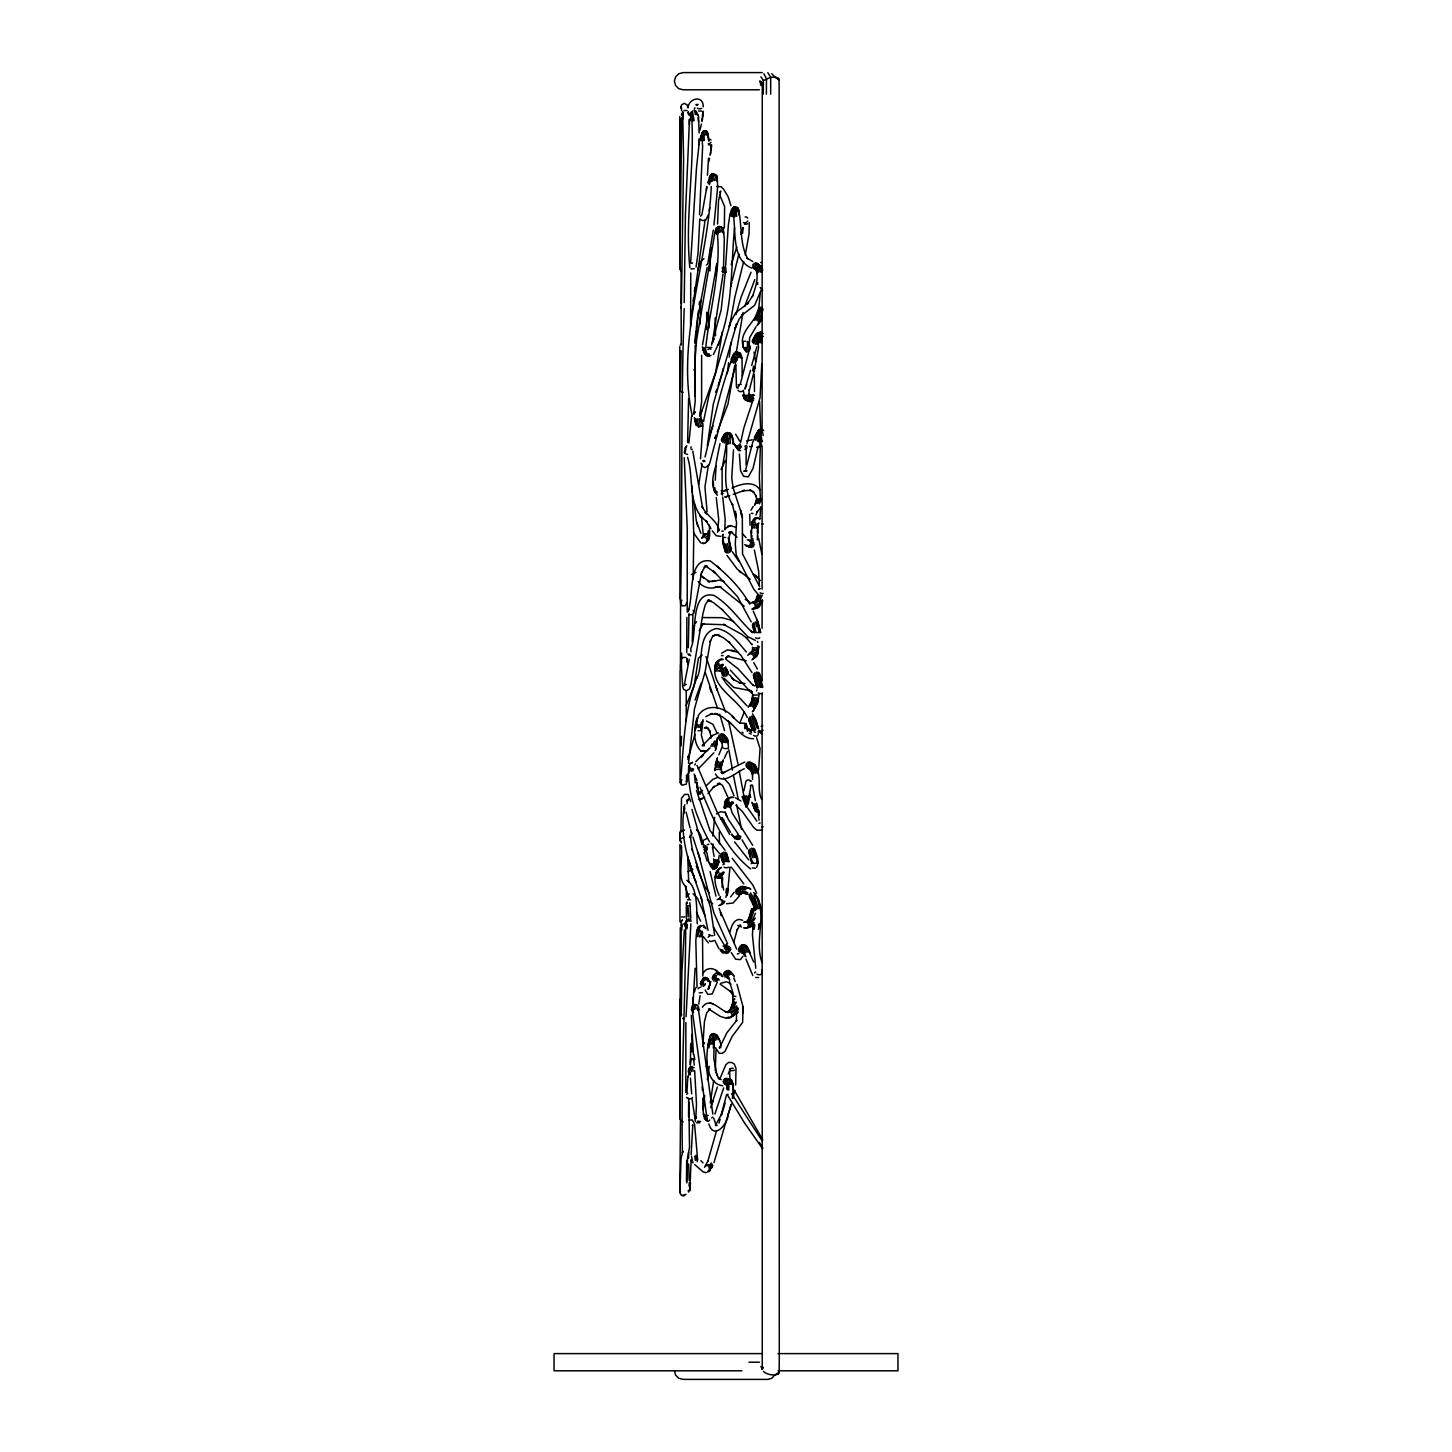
<?xml version="1.0" encoding="UTF-8"?>
<svg xmlns="http://www.w3.org/2000/svg" width="1452" height="1452" viewBox="0 0 1452 1452"><rect width="100%" height="100%" fill="white"/><g stroke="black" fill="none" stroke-linecap="round" stroke-linejoin="round"><path stroke-width="1.5" d="M684.201 302.633L685.435 214.66L689.464 119.826M686.233 720.954L686.251 690.807L683.547 689.21L682.676 686.524L680.988 660.243L681.424 661.858M679.79 118.61L680.262 197.236M684.201 308.568C680.716 406.614 682.621 504.643 680.498 602.544L681.914 600.221M686.342 902.799L686.342 918.553M692.259 641.947L692.931 613.434M699.102 132.967L698.539 116.505L697.142 113.909M690.589 326.41L690.753 272.976M688.557 1116.824L688.684 1099.11M766.384 94.217L766.475 78.571L763.861 73.743M680.48 1119.419L679.808 1192.219L681.46 1195.541L685.943 1194.343M686.687 1160.42L686.451 1181.383M691.116 1154.83L692.822 1124.755L692.314 1125.518M743.279 390.225L744.44 396.614M680.571 601.945L680.443 667.23M687.595 442.642L688.593 398.665M686.869 617.372L686.742 652.474M686.869 916.648L687.014 906.52M748.833 389.862L749.758 398.574L753.534 400.443M680.262 998.885L679.881 1118.839L683.093 1121.942M691.787 1051.901L692.041 1034.296M763.244 94.217L763.389 80.532L760.975 76.902M681.278 345.013L681.097 306.844M715.273 480.158L716.181 462.662L719.956 443.64M735.855 364.252L736.454 386.885M706.67 312.253L706.797 329.677M722.552 747.653L721.771 739.014L718.813 735.257M739.358 454.004L740.611 470.92L743.606 476.274L748.343 476.855L753.025 468.397L757.69 448.541M742.153 375.959L742.063 358.499L741.155 354.814L739.758 355.159M762.264 82.673L763.389 84.434L760.975 85.505L759.904 81.203L762.264 82.673L762.1 432.914M728.523 747.653L727.633 739.558L724.621 736.618M690.843 923.799L686.052 1016.817M686.887 1182.817L687.504 1158.605L689.518 1147.171L688.847 1102.268M717.724 737.543L715.6 749.305M760.685 506.784L760.049 517.293M680.298 927.737L679.953 1118.712L680.389 1117.151M688.974 613.543L688.302 647.755M681.188 350.64L680.335 390.878M702.75 1046.602L704.456 1021.573L706.725 1012.643L710.409 1008.977L708.594 1008.958L720.283 1016.382L726.78 1018.433M717.288 737.979L715.183 747.816M693.148 579.384L693.766 534.209L692.404 494.642M705.745 347.99C709.629 308.786 721.88 269.854 716.979 230.033L716.017 229.18L714.983 232.102L696.706 339.351L694.945 360.749L695.163 401.877L693.62 414.419L695.218 411.86L694.346 412.586M717.56 223.935L718.522 200.866L720.791 191.065L719.647 192.172M681.732 653.218L681.333 667.285M681.079 268.529L681.115 308.042M685.87 1022.553L685.798 1092.485M710.7 247.512L709.919 270.98M681.169 745.838L681.514 736.345M688.52 773.553L689.845 767.019M729.884 1078.963L729.63 1069.325M703.258 534.899L701.516 516.803M752.463 650.532L752.572 647.283M758.979 646.594L757.399 654.743L753.388 657.248M698.739 144.655L698.957 138.847M714.602 770.595L717.034 758.942M730.084 807.711L730.229 803.283M751.827 538.746L751.955 535.389M760.176 293.395L758.815 308.133L754.387 320.021M759.432 586.608L758.597 570.727L754.35 549.999M716.598 265.371L716.181 275.136M729.358 798.582L725.946 799.598L724.748 802.484L724.512 808.129L725.691 808.347M760.34 447.779L759.342 477.399L760.521 500.994M709.429 530.652L708.467 537.294L706.216 538.819M699.791 219.016L698.085 252.938L696.053 267.095M700.663 300.382L700.191 324.032M749.704 514.171L750.067 525.279M751.356 539.654L750.938 530.579M758.543 647.102L756.982 653.309L752.971 655.632M701.643 355.323L701.606 402.077L699.574 416.234M692.913 1005.782L695.072 968.266M754.495 391.55L754.332 374.67M725.637 265.97L728.323 225.278L729.939 214.642L732.298 209.905C737.326 228.599 729.739 258.964 751.773 268.13M695.181 345.34L695.127 396.305M715.037 770.086L717.451 760.376M681.696 117.685L679.845 268.82L681.46 271.597M720.246 671.35L720.482 666.504M757.799 538.855L757.327 529.78M705.055 537.639L707.305 536.151L708.249 530.815M687.794 1076.458L686.977 1092.394M714.674 671.55L716.036 662.348L719.049 660.37M702.532 935.76L702.841 976.034M684.346 929.97L681.895 972.786L681.26 1015.71L681.696 1014.24M700.753 730.429L701.044 725.111M724.076 807.748L725.528 801.068L728.958 800.197M760.612 428.885L759.596 401.278M759.142 694.237L757.545 703.639L753.897 709.538M711.262 186.455C708.104 263.248 675.634 339.06 692.295 416.125M695.181 730.356L697.105 717.724M725.347 271.814L721.154 309.966L711.534 345.14M690.39 1064.715L690.644 1060.105M706.434 190.248L706.67 186.473M723.513 268.166L724.312 238.545L723.259 229.253L722.279 229.761M722.679 877.698L722.007 887.081M757.272 539.854L757.545 535.498M733.423 1003.84L733.75 998.649M695.29 343.561L698.031 316.627L707.07 267.676M708.54 158.25L707.414 175.22M683.692 814.191L684.836 807.947M751.882 654.416L755.857 652.111L757.381 647.556A3.231 0.907 -6.7 0 1 753.007 647.701M720.682 671.114L721.88 664.435M719.194 855.482L718.014 863.722L716.852 864.339L714.602 859.657M733.514 449.757L731.735 477.871L733.097 487.745L742.317 516.15L742.535 553.938L758.997 585.428M702.986 111.786L701.879 121.605M707.305 445.873L713.368 403.765L736.69 323.814L734.875 328.696L739.358 318.768L742.861 314.358L741.736 315.356L754.604 305.356L761.61 289.039M687.05 803.755L687.504 799.87C685.471 804.136 690.753 796.168 687.776 799.979L686.633 800.433M688.484 763.335L694.473 708.812L705.109 671.786L710.518 640.622L710.082 641.893L712.387 636.829L715.292 634.796L712.515 636.393L715.164 634.923L719.702 635.559L716.598 634.742L722.951 637.464L729.684 642.637L728.559 641.602L741.064 655.687L752.009 672.621M695.181 730.592L697.105 720.682M742.625 233.3L743.025 227.964M710.863 150.681L711.28 145.2M688.883 442.987L691.606 415.853M700.753 730.665L702.605 721.045M724.512 807.312L725.946 802.611L729.358 801.813M746.237 448.777L746.074 465.185M757.291 527.929L757.545 524.626M698.648 484.95L702.115 463.914M724.911 529.853L725.129 518.908L722.697 497.038M703.421 111.568L702.296 120.462M687.649 774.188L686.324 784.08L681.914 785.26L680.044 779.543L680.062 671.604L681.169 659.045L682.603 657.466L685.816 657.447M714.674 671.114L716.036 665.234L719.049 663.582M693.13 1007.597L693.384 1004.584L697.196 1005.328M690.39 1062.12L690.644 1059.089M756.655 503.408L757.055 498.871M711.716 145.091L710.482 154.275M723.078 273.92L712.297 343.035M690.517 1183.217L689.791 1187.718L689.373 1186.556M755.548 519.889L753.661 519.272L752.227 521.976L751.7 527.838L752.227 523.755L753.661 522.411L755.548 523.083M724.33 228.091L724.621 206.511L719.775 195.094M732.915 802.03L730.084 806.895L725.691 806.931L727.089 803.827L730.483 802.992M688.23 1077.239L689.174 1071.14L690.372 1074.843M758.089 523.918L757.998 533.174M691.824 313.432L705.091 220.123M729.975 867.116L727.434 894.668M702.587 115.398L702.986 111.314M689.028 1185.594L689.337 1182.636M710.863 149.011L711.28 144.982M684.346 452.643L685.217 448.468L685.798 449.376M734.549 227.801C730.465 270.145 733.877 316.046 713.295 354.56M707.668 1046.547L710.5 1035.04L711.843 1035.439L714.293 1041.374M694.655 342.672L696.016 330.675M709.248 1066.385L707.342 1079.671M735.692 1084.989L735.982 1068.4L734.313 1064.062L731.626 1062.483L728.541 1062.428L725.782 1064.788L719.756 1079.163M710.228 1102.848L713.731 1080.397M715.273 1070.505L715.999 1049.996M750.811 786.53L747.635 804.408L743.678 794.788L739.213 770.958M690.698 262.122L696.452 168.486L699.229 142.804L701.733 134.038L702.623 146.47L699.555 214.714M714.239 1042.645L713.749 1058.127L717.088 1075.642L715.981 1072.175M696.198 329.15L698.394 310.819M729.249 357.156L730.356 347.917M720.192 664.78L717.179 666.414L715.854 670.915L720.246 670.915L722.878 664.254M757.291 528.074L758.87 522.883M702.532 344.814L716.907 263.429M728.595 362.71L727.252 373.672M734.785 365.214L727.978 404.055L717.288 431.952M721.009 877.498L721.553 872.979M743.823 790.904L746.019 781.212A3.231 2.85 45.6 0 1 750.176 780.613M761.628 973.421L762.028 970.099M697.831 1010.356L698.176 1007.452L712.841 1114.047M736.309 352.273L743.043 312.507M696.543 934.616L698.031 926.993L700.173 927.411M699.156 304.648L699.555 301.562M758.688 927.12L759.142 923.563M713.967 225.024L717.705 186.655L717.197 177.035L716.217 176.944M702.877 426.017L700.517 458.796M753.134 926.594L753.624 922.71M693.13 301.054L693.53 297.969M684.781 453.46L685.634 450.084M698.793 1004.022L700.064 995.655M713.241 1047.836L713.803 1043.571M730.574 346.066L731.064 342.4M707.668 1047.473L710.5 1038.216L714.293 1043.897M722.769 534.554L722.679 542.921L725.02 550.961M722.297 332.054L715.673 372.42L701.189 412.767M685.126 924.307L686.106 920.368L687.032 927.12M695.762 1118.73L696.506 1104.083L694.637 1070.541M753.207 923.345L752.426 934.707L755.784 968.23M694.365 291.798L695 287.206M713.277 230.142L707.886 263.302M688.629 768.199L689.845 763.806M683.928 807.965L684.836 804.735M691.388 1010.029L691.805 1007.143L706.471 1114.773M754.586 368.735L758.543 347.772L757.545 335.684L755.748 335.339L752.154 341.365M761.755 364.125L760.049 397.63L746.945 443.441M752.88 528.056L753.37 524.608L756.637 524.208M756.111 528.092L757.781 523.936M708.848 1047.89L710.427 1040.83L711.643 1039.432L714.257 1041.538M749.305 797.602L748.524 803.083L746.11 807.022L742.099 796.64M704.692 1095.534L703.258 1109.528L703.403 1114.646L705.291 1118.004M727.016 895.557L727.815 890.149M729.703 325.738L734.857 297.152L743.733 261.378M752.88 929.062L753.624 924.107M691.188 647.519C697.305 634.07 689.446 589.639 713.985 595.447C729.358 604.522 739.159 620.058 751.955 632.074L750.829 631.075L752.844 632.673M684.691 925.45L685.689 921.984C685.634 998.631 680.843 1075.878 682.422 1152.688L682.857 1151.146L681.061 1158.46L679.935 1192.727L680.371 1191.13M702.115 936.467L702.677 932.71M706.38 1066.803L707.088 1062.102M758.198 734.385L758.833 730.156M758.452 929.443L759.142 924.96M754.495 528.092L754.949 525.116L758.144 524.571M757.018 600.656L757.781 595.683M696.543 936.05L698.031 930.079L700.173 930.551M689.9 120.897L691.188 115.307L692.55 118.048M680.879 107.974L681.551 104.907L684.346 103.31L687.123 104.925L687.831 107.521M703.585 421.098L709.048 395.035L730.846 321.636L735.728 312.706L748.506 302.887L747.381 303.867L752.88 295.464M751.174 914.814L752.027 909.478M754.06 929.353L754.804 924.797M758.579 770.268L760.068 748.597L756.583 737.725M700.935 936.903L702.369 931.44M727.815 888.914L725.873 897.3M685.126 926.648L686.106 923.581L687.032 928.772M710.064 155.328L710.591 152.224M697.722 936.667L699.192 931.258L701.334 931.658M749.305 796.622L747.236 802.793L744.44 798.255M751.61 909.006L747.834 921.639M689.301 659.19L684.092 685.87L685.199 684.473M689.791 1069.961L690.335 1066.857L694.165 1067.656M699.319 936.976L701.806 931.258M725.837 892.817L726.635 888.334M709.211 210.667L709.756 207.654M716.653 746.255L717.197 743.206M757.363 595.374L755.058 602.961M744.223 799.762L744.93 795.787M718.849 861.871L716.852 867.552L714.602 862.034M740.574 442.588L743.95 427.668L752.535 401.387M686.306 927.574L687.286 924.724M748.143 796.132L746.11 801.558L744.604 801.014L746.528 795.823M706.888 186.8L701.988 214.097M752.027 908.607L749.867 917.138L746.364 922.474M726.653 1094.463L720.936 1115.771L722.225 1112.051M739.721 723.314L744.368 711.897M732.407 1098.547L733.46 1084.717L730.828 1081.141M755.185 367.32L749.268 390.352M688.629 1070.741L689.174 1067.982L689.791 1073.972M709.248 536.205L708.467 540.108L706.216 542.05M753.207 908.408L749.359 919.479L747.49 921.457L743.497 922.292M720.755 765.839L721.626 761.592M715.437 877.752L716.072 874.648L718.867 872.017M754.804 908.462L750.884 919.352L748.996 921.185L745.003 921.802M753.733 371.603L754.75 366.703M691.824 1010.628L692.223 1008.686L693.003 1011.118M734.803 1090.198L733.024 1098.148M708.485 464.586L704.946 487.019L707.088 511.848M719.266 861.236L717.27 865.937L715.019 860.8M752.572 370.786L753.588 366.158M715.201 765.24L717.451 757.617M757.781 595.138L757.018 598.696L753.515 603.487M745.257 254.953L749.05 233.917L749.268 222.592M701.262 682.894L695.091 699.991M758.107 313.941L759.233 308.877M699.882 727.47L701.443 722.061M700.408 137.232L703.312 131.224L706.471 131.134L708.358 134.945L703.984 134.727L704.274 140.572M696.67 727.216L697.359 724.203M722.37 371.803L723.06 368.844M756.31 503.354L758.216 499.27L761.447 499.143L759.36 503.898M687.976 113.111L688.302 111.713L688.629 113.764M738.923 253.937L732.262 280.49M697.904 269.945L700.173 261.832L703.93 258.692M731.899 211.774L733.841 207.073L738.015 208.017L739.032 210.939L734.694 210.976L735.166 216.602M698.267 727.579L698.957 724.675M688.194 1071.866L688.738 1069.561L689.954 1073.736M757.835 503.263L759.832 499.252M750.521 370.333L744.894 389.1L746.782 384.344M730.719 286.697L731.862 282.033M722.116 746.945L718.867 754.877M691.116 1160.747L689.791 1190.949L689.373 1189.478M735.946 314.63L741.192 296.843L751.029 272.232M762.173 595.229L759.632 601.328L753.37 603.052M759.233 307.534C756.855 322.435 736.055 332.236 744.259 349.17M751.719 365.468L756.855 346.774M705.055 456.999C713.567 422.732 720.501 387.375 733.623 354.705L735.656 359.17M758.96 595.011L756.583 600.801L750.357 603.125M730.356 213.807L731.499 209.397L733.841 207.073L734.694 210.976M701.479 124.019L699.828 130.335M691.66 113.728L692.35 111.042L694.129 120.625M688.411 114.581L688.738 113.31L689.065 114.998M760.394 307.225L757.726 315.066L753.915 320.075M693.493 768.997L693.021 770.776L689.809 770.595L691.007 768.199M752.136 702.187L752.935 699.211M760.576 595.048L758.107 600.674L751.864 602.653M708.576 161.88L709.556 158.232M722.025 373.273L718.558 384.617M763.189 309.203L760.812 315.683L756.946 320.511M682.404 112.966L682.73 111.731L683.275 118.719M700.408 139.501L702.169 135.617L702.804 137.305M680.28 267.204L679.845 268.82L679.826 116.523M726.272 444.548L722.08 468.742L722.207 491.502M761.991 307.298L759.269 315.048L755.421 319.894M680.425 387.847L679.99 389.426L679.79 346.592M686.941 602.58L685.144 605.793L681.914 605.793L679.917 598.224L679.808 350.694M736.69 949.172L733.75 942.275L737.326 929.244L736.908 930.387L740.012 925.069L738.887 926.122L740.72 925.432L739.195 925.85L741.518 926.975M707.814 182.444L709.955 176.654L711.28 181.319M693.802 613.434L701.697 572.015M758.452 700.027L753.497 710.899M720.01 873.233L716.616 877.988L719.829 878.115L723.114 873.36M701.57 140.463L703.312 136.76M749.196 350.059L740.52 383.237M730.973 1104.772L713.985 1162.616M713.712 862.234L714.475 859.566M690.372 1064.969L690.716 1043.48M690.48 114.617L691.188 112.149L692.949 121.079M708.231 183.642L710.373 178.251L712.442 179.83L710.409 181.173L709.393 184.622M714.638 817.349L712.841 836.062M698.321 928.99L699.192 925.94L701.334 926.213M725.147 1103.103L721.444 1115.336M731.463 1104.064L728.995 1112.305M756.075 515.043L757.164 511.394L756.746 512.538L760.467 507.873M717.578 532.249L718.704 519.308L716.272 497.619M751.337 702.441L752.717 694.8L751.864 691.497L752.281 692.658L750.539 690.571L751.646 691.569L747.508 689.99L751.101 690.862L749.595 690.517M717.669 859.893L715.709 863.16L713.44 858.912M717.361 1087.058L710.663 1107.676M736.745 247.003L731.209 264.681M723.677 1087.911L714.91 1114.011M735.565 365.378L709.937 462.462L708.866 465.203L705.055 467.689L702.314 466.11L700.989 463.152M691.424 770.903L692.604 768.653M716.526 1130.781L707.668 1161.927L708.086 1160.638L704.51 1167.299M715.419 231.086L716.435 227.728L719.157 226.476L722.842 227.946L723.568 232.411M730.356 215.604L732.715 211.466L733.841 212.573L731.518 216.439M692.858 630.295L694.582 625.231M719.575 767.691L721.735 761.919M744.694 306.426L754.822 279.564M686.143 705.509L694.11 685.943L698.448 658.246L702.169 654.888M697.359 719.647L698.267 716.725M715.292 862.052L716.072 859.548M694.492 991.825L695.798 987.596M681.968 114.418L682.313 113.347L682.621 115.234M718.214 878.115L721.571 873.723M716.38 767.346L718.595 761.538M709.411 988.413L707.886 989.484L710.917 981.534M717.234 982.296L712.188 993.985L707.832 994.42L705.127 990.01M712.642 1044.151L713.567 1041.175M729.757 932.347C731.391 927.338 732.897 920.132 739.195 919.406L742.625 920.278M690.045 115.906L691.497 114.091C695.236 165.129 684.727 216.765 689.863 267.749M700.681 982.26L702.659 978.92L703.639 981.461M718.958 1123.086L720.192 1119.238M708.34 214.751L705.817 220.032M700.772 414.11L701.788 410.934M720.936 818.111L720.501 819.418L722.207 817.73L720.646 818.148L722.243 818.275M717.978 767.709L720.174 762.1M703.948 1043.988L704.383 1042.681M734.603 1002.062L732.062 1008.105L726.962 1012.226M703.04 719.611L701.352 735.275L704.256 745.693L703.095 744.586L704.202 745.529L702.205 745.82L712.406 735.511L718.395 732.933M733.115 216.911L734.204 213.644M740.647 234.298L743.043 227.438M711.044 1044.224L713.222 1039.922M708.993 436.362L713.095 425.599M715.328 437.088L714.91 438.341L716.072 435.055M709.774 985.128L710.21 983.893L709.066 987.178M718.232 345.304L719.847 340.585M718.123 385.887L719.339 382.366M708.068 534.009L704.873 533.719L701.897 537.639M736.2 1002.08L733.605 1007.942L728.505 1011.826M715.745 466.255C713.186 474.695 709.81 486.783 716.871 493.68M721.626 468.306L721.208 469.522L725.256 460.52M711.988 1104.192L713.077 1101.07M700.263 983.53L702.242 980.536L703.222 982.859M712.769 342L713.967 338.57L713.531 339.768M696.67 719.176C693.838 729.321 692.967 743.188 701.044 751.138L705.363 751.41M728.523 1112.976C728.523 1122.904 714.094 1141.181 708.903 1123.993M758.452 698.702L753.497 708.032M682.404 115.888L682.73 114.962L683.057 116.469M750.974 510.197L753.261 506.367M756.51 867.407C759.577 861.816 757.109 855.391 754.786 850.001M755.494 913.272L752.426 919.987L750.521 921.766L746.528 922.183M727.525 751.428L724.294 758.361M746.11 807.022L747.363 803.573M752.463 296.571C755.385 287.387 760.122 275.771 754.495 266.878L752.408 266.006M701.262 573.413L705.327 565.99L704.166 567.115L706.507 565.899L704.928 566.316L707.414 566.48L705.853 566.08L715.473 573.068L712.859 570.618L714.021 571.707M700.681 984.873L701.643 982.332L703.639 984.166M734.875 328.696L735.293 327.571M756.165 435.037L759.015 429.52L763.661 430.337L760.612 430.917L759.015 429.52L754.495 437.016M729.013 326.573L730.429 322.834L729.448 325.448M702.459 842.959L703.494 840.254L707.324 838.312M706.471 533.664L703.476 537.204M699.211 630.84L703.058 623.815L701.897 624.941L704.093 623.598L702.514 624.015L725.074 624.759L723.532 624.36L741.609 634.252L747.526 638.753L746.419 637.773L752.027 644.797L751.61 643.708M691.66 118.32L693.094 116.668M754.096 697.577L749.323 706.344M703.44 986.452L705.4 983.603M690.698 448.16L691.188 446.871M701.861 985.944L702.804 983.512L704.801 985.055M731.046 359.207L734.04 353.163L736.091 358.608M757.272 698.049L752.372 706.815M723.314 759.705L721.172 766.602L721.735 773.154L721.317 771.847L722.624 773.535L721.481 772.446L724.73 772.391L723.187 772.791L744.731 762.028M687.976 107.775C688.774 98.01 703.512 94.67 703.258 106.849M705.835 850.418L703.784 853.014M715.673 392.167L716.907 389.118M755.693 697.65L750.847 706.198M721.354 1114.555L715.437 1125.354L717.088 1125.536L715.691 1124.628M686.306 446.926L686.814 445.673M715.183 750.72L716.38 747.78M686.651 897.191L689.155 893.815M715.419 233.246L716.435 230.723L718.558 232.193M731.735 801.704L730.501 807.276L732.135 812.92L752.68 845.282M735.311 363.181L736.727 359.824M722.896 761.048L720.609 769.651A3.231 0.962 -4.8 0 0 716.217 769.633M710.409 176.581L711.516 173.986L714.656 174.131L716.762 175.801L717.288 180.72M752.227 521.976L754.768 518.237L758.144 518.164M731.046 361.602L734.04 356.303L735.365 357.065M753.697 339.659L755.385 335.721M732.189 362.673L735.166 357.537M733.75 363.236L736.69 358.081M706.997 849.493L705.981 851.834L703.984 849.583M736.672 1009.939L733.496 1015.765L730.029 1017.87M758.743 440.773L760.303 437.233M691.116 449.612L692.205 449.212M754.495 439.157L757.926 433.749L760.612 435.582L759.015 434.983L755.639 440.156M752.572 340.276L756.147 333.851L760.558 332.254L763.153 333.506M716.58 234.171L717.578 231.921M728.232 1073.936L729.63 1070.832M757.2 440.755L760.521 435.527M757.944 343.652L759.577 340.095M694.927 734.422L687.867 759.523M717.234 871.527L720.01 867.715M737.816 1009.267L734.621 1014.748L731.173 1016.709M721.68 438.704L724.639 433.985L726.109 434.874L727.597 443.895M762.427 601.727L758.724 607.081L754.459 607.426M738.759 949.1L740.139 946.141L741.7 946.795L744.84 953.692M754.786 505.477L756.619 499.052L755.911 495.404L756.329 496.348L752.771 491.248L753.878 492.228L749.704 490.05L751.21 490.413L743.007 490.703L744.531 490.322L733.26 494.388M685.126 447.942L685.634 446.853L686.215 447.815M737.072 537.24L730.991 532.049L732.534 532.43L729.013 532.321L730.556 531.976L728.813 537.857L731.282 550.054M707.414 848.131L706.398 850.291L704.402 848.113M725.111 946.976L726.526 944M710.881 746.346L712.043 743.878M694.219 109.299L694.963 107.738M709.266 177.434L710.373 175.093L711.716 180.992M756.801 344.269L760.249 338.534M725.782 659.226L726.962 656.776M752.572 342.599L756.147 336.918L760.249 339.568L757.254 338.171L753.697 343.67M750.611 541.378L752.935 538.674L749.867 541.505M721.245 439.956L724.239 435.564L725.71 436.417C729.557 459.05 719.647 483.825 732.715 505.115L732.298 503.971L736.563 522.157L735.275 544.155L736.218 554.973L753.661 589.004L758.488 594.848M755.258 344.269L758.761 338.752L760.558 338.425M712.46 746.11L714.42 741.119L716.036 741.428L714.039 746.637M723.169 871.835L721.444 877.752L723.64 890.022M736.908 210.25L738.015 208.017M738.233 1008.16L735.039 1013.26L731.572 1015.111M725.964 442.86L728.868 438.504M706.997 846.697L705.981 848.694L703.984 846.716M727.67 943.256L724.711 947.557M706.761 133.983L707.632 132.277M721.68 441.317L724.639 437.179L726.109 437.869L727.597 444.276M703.24 847.006L704.238 845.064M712.406 1166.991L708.739 1171.074M705.835 845.572L703.784 847.514M724.385 442.987L727.325 438.885L728.323 440.827M722.824 442.424L725.782 438.395L727.252 438.849M762.845 600.819L759.124 605.557L754.877 605.811M716.126 668.446L717.724 668.882L721.735 665.216M719.067 899.06L720.428 896.537M738.342 950.207L739.721 947.63L741.3 948.374L744.422 954.944M712.841 1165.611L709.157 1169.459M743.025 953.093L744.295 950.77L741.464 953.129M698.231 768.888L713.894 752.789M755.203 504.171L757.055 499.198L758.216 499.27M736.672 1005.837L733.496 1010.465L730.029 1012.298M760.812 319.966L756.946 325.647M755.258 918.172L751.628 923L747.635 923.309M710.427 1036.093L711.643 1033.915L712.986 1034.223L715.455 1040.304M712.406 1164.141L708.739 1167.862M712.551 976.942L713.876 974.637L716.725 975.526M711.262 1162.979L708.812 1166.283M689.954 920.042L690.499 919.152L691.025 921.475M716.871 867.243L714.148 869.185L712.587 868.768L713.712 866.88M707.305 541.033L705.055 543.23M761.937 319.277L758.053 324.722M762.427 599.749L758.724 603.941L754.459 604.213M738.759 951.477L740.139 949.209L741.7 949.88L744.84 956.051M757.218 650.024L754.042 649.516L748.851 654.271M691.896 763.371L692.604 762.209M694.673 764.986L695.381 763.825M712.551 865.755L711.444 867.588L709.102 862.706M712.115 978.303L713.458 976.143L716.308 977.105M716.834 981.262L718.141 979.156M697.577 418.866L698.122 424.147L696.198 425.636L694.8 418.321M695.526 623.235L696.524 621.656M688.357 919.588L688.883 918.735L689.428 921.203M700.935 425.708L698.938 427.088L698.122 424.147M762.354 318.133L758.452 323.288M739.903 952.548L741.246 950.443L742.825 950.897L745.983 956.705M715.292 867.425L714.148 869.185L711.843 863.559M762.264 1369.327L763.389 1367.566L760.975 1366.495L762.264 1369.327L762.1 693.439M778 1374.028L779.125 1372.285L779.288 1357.783L779.125 79.715A8.603 3.83 -12.5 0 0 778 77.972L774.642 76.902L779.125 79.715L774.914 77.083L770.685 77.301L763.389 80.532M708.576 599.821L705.2 605.03L702.931 613.633L691.025 684.073L689.573 688.883L686.324 690.807M742.952 956.287L740.338 959.645L735.638 959.209L731.282 952.621M712.551 979.755L713.876 977.74L716.725 978.612M715.273 981.461L717.996 978.938L719.43 979.955M702.423 132.568L703.312 131.224L703.984 134.727M752.372 711.789L754.26 708.957M702.514 425.4L700.536 426.616L699.192 418.557M690.299 763.698L691.007 762.627M713.694 980.917L715.019 978.938L717.869 979.646M761.937 316.808L758.053 321.763M701.897 538.347L704.873 533.719M755.639 649.57L750.357 653.908M748.197 707.215L751.755 701.352L753.152 695.145L757.545 695.018M728.868 1012.661L733.006 1003.078L732.752 994.856L733.187 995.782L730.229 991.063L731.354 992.097L720.083 984.129M686.76 919.933L687.286 919.189L687.812 921.639M725.909 805.225L729.067 805.678L733.55 802.956M734.059 892.363L730.628 896.846M739.395 895.975L733.115 903.035L726.563 903.707M698.122 715.8C706.616 702.078 725.492 707.178 734.059 718.05M696.198 1117.405L695.417 1118.439L696.579 1117.241M718.758 661.205L721.735 658.772M708.449 749.341L695.708 761.683M708.032 793.718L714.33 786.222L713.186 787.311L720.41 783.626L718.867 783.209L722.479 785.369L727.742 796.858M703.675 421.316L701.697 422.278L700.899 420.191M702.514 420.136L700.536 421.189M707.233 1172.163L708.485 1170.657M752.426 924.815L750.521 927.12L746.528 927.737M724.239 434.692L725.782 432.859L727.252 433.658L728.777 443.713M702.369 1007.198C709.611 996.762 719.121 1009.194 726.635 1012.153L725.002 1011.572L726.78 1011.971M736.291 1009.721L731.173 1013.496M728.105 972.404L729.594 970.662L732.661 974.601M702.568 790.305L698.085 793.609L700.753 792.901L698.085 793.609M708.812 1171.8L710.046 1170.348M706.253 785.677L712.823 779.415L717.324 777.546M727.488 805.697L732.026 803.41M703.24 973.003C706.979 966.379 715.782 967.758 719.43 973.784M729.376 951.441L727.797 953.22L724.639 951.55M756.02 326.754L749.649 337.681L749.178 345.449L750.394 348.244M753.534 923.98L751.628 926.104L747.635 926.521M689.41 765.404L688.702 766.202C687.05 792.502 697.069 819.11 709.538 841.779M755.857 656.848L751.882 659.952M696.561 105.197L698.085 104.453L695.871 104.544L696.851 105.161M705.672 1166.174L706.906 1164.849M758.107 606.301L756.111 608.424L751.864 609.096M773.862 1376.024L771.756 1378.257L767.799 1379.4L683.075 1379.4L678.774 1378.257L675.579 1375.098L674.418 1370.797M706.961 1118.312L704.583 1119.093L703.839 1115.336L708.213 1115.481M735.365 354.306L739.594 352.673L741.627 358.027M710.137 747.816L706.543 751.083L701.044 751.138M707.233 1165.811L708.485 1164.54M753.951 922.655L752.027 924.597L748.034 924.906M730.501 950.516L727.325 951.913L724.312 947.956M681.115 838.73L683.91 837.132M682.476 919.715L680.643 922.129L681.823 920.949M681.914 779.67L680.298 782.465C684.092 747 683.547 710.155 697.359 676.632L696.942 677.975C704.456 663.019 695.635 632.727 716.653 628.48C729.848 630.567 738.324 642.51 746.364 652.039M680.226 344.977L681.405 343.797M718.014 232.919L717.415 228.617L720.119 226.911L721.698 227.075L722.388 232.084M718.722 905.721L721.771 903.834M709.683 1120.036L708.431 1121.253L705.745 1120.073L705 1115.753M689.083 655.378L687.903 653.727M691.388 574.52L695.925 572.487M759.632 606.174L757.617 608.134L753.37 608.624M756.129 808.274L754.84 809.526L751.918 802.303M712.406 735.511L709.865 737.925M738.487 888.969L742.244 886.21L748.216 888.116M703.312 755.276L700.989 757.418M725.002 972.06L726.508 970.626L729.539 975.054M689.428 609.041L687.831 611.691C694.274 598.278 686.742 557.096 710.282 560.944C725.601 572.923 740.338 587.007 749.777 604.25M716.435 813.937L720.646 811.704L723.786 812.231M711.298 176.472L715.618 175.002L716.108 180.538M741.155 893.797L742.97 892.109M736.963 889.205L740.72 886.591L746.691 888.678M726.472 981.788L720.773 983.276M723.332 903.58L720.283 905.286M731.717 833.992L734.875 838.766L739.34 839.274L740.466 838.258L737.507 834.591M721.571 653.237L727.506 649.843L737.997 652.257M707.124 979.646L708.122 978.739L709.139 980.935M724.711 528.8L730.755 525.57L735.855 527.403M730.919 949.1L729.34 950.534L726.2 948.773M690.68 655.85L689.5 653.981M740.03 894.777L743.769 892.254M735.837 890.185L739.612 887.735L745.584 889.931M727.815 945.833L726.254 947.194L723.078 945.996M707.541 981.189L708.558 980.318L709.556 982.242M731.953 1016.019L728.505 1018.251M703.53 927.302L705.654 927.175M738.487 895.013L742.244 892.635L748.216 894.323M725.818 657.738L729.049 655.868L727.506 656.286L746.237 660.823M735.42 891.655L741.173 889.368L747.145 893.397M705.962 978.466L706.979 977.613L707.977 980.046M727.561 1012.607L730.919 1008.995L733.75 998.94L734.93 999.012M724.475 902.581L721.426 904.106M704.565 797.366L698.63 799.526M730.501 947.611L728.94 948.918L725.782 947.285M730.102 532.34L728.958 533.283L730.556 531.976M717.161 899.695L720.21 898.062M717.996 530.851L719.303 530.379M722.261 535.28L723.405 534.336M735.837 893.216L739.612 890.947L745.584 893.034M736.963 894.45L740.72 892.145L746.691 894.051M729.376 946.414L727.797 947.702L724.639 946.268M723.858 973.022L725.383 971.787L726.926 973.167L729.793 979.973M700.772 925.614L702.913 925.723M728.632 798.382L732.026 796.966M720.047 868.514L721.571 867.352M724.893 901.111L721.844 902.491M753.207 862.143L751.591 862.633L748.597 851.162M753.207 863.395L758.017 863.178M711.589 1118.058L712.841 1117.132M726.563 977.759L728.051 976.652M705.817 716.635L712.152 713.513L710.572 713.912L717.778 714.239L714.711 713.458L722.533 716.871L730.973 723.659L728.105 721.045C736.11 727.107 742.426 739.032 753.497 738.759M724.258 872.253L719.829 878.115M704.383 977.958L705.4 977.25L706.38 979.846M723.441 974.455L724.965 973.403L727.978 977.577M727.089 798.618L730.483 797.402M718.867 868.84L716.072 872.235L715.437 877.262L716.616 877.135M719.284 975L720.682 974.074L722.134 975.109M725.002 977.178L726.508 976.216L728.051 977.16M684.4 806.35C680.498 827.731 684.745 850.473 692.187 871M706.743 353.979L705.509 354.76L704.293 353.671L702.314 346.828M723.858 975.98L725.383 975.018L728.396 978.848M774.642 1375.098L779.125 1372.285A8.603 3.83 12.5 0 1 772.881 1374.953A8.603 3.83 12.5 0 1 763.389 1371.468M718.141 973.784L719.557 972.913L720.991 974.074M718.45 870.401L716.925 871.327C712.732 878.769 716.126 887.952 719.121 895.358M707.886 355.195L706.652 355.94L705.454 354.705L703.476 347.482M744.876 449.539L746.782 448.396M745.275 447.96L747.199 446.871M707.414 600.947L709.683 600.511M744.876 446.327L746.782 445.274M716.58 973.257L717.996 972.495M702.804 978.267L703.821 977.722L704.801 980.372M709.465 355.704L708.231 356.339L707.033 354.996L705.073 347.591M747.744 655.378L754.042 649.516M748.996 927.374L745.003 928.227M758.688 441.118L760.648 440.228M744.259 768.725C735.928 772.21 722.188 786.439 715.437 773.916M726.962 1017.798L728.686 1016.999M724.748 802.484L727.488 801.94M729.067 805.678L730.229 805.152M714.965 665.833L717.179 661.422L720.192 659.19M752.971 658.827L756.982 656.05L758.38 652.184L757.218 652.529M715.019 973.566L716.435 972.949L717.869 974.31M701.897 543.23L703.058 542.721M704.329 728.051L706.688 727.18L705.109 727.597L708.63 728.868L707.487 727.779L710.028 731.808L709.592 730.483L711.28 737.943M711.044 355.377L709.792 355.885L708.612 354.488M753.007 394.672L748.887 395.67M721.735 659.88L723.296 659.226M758.597 272.159L757.708 266.859L761.937 266.878L762.627 270.308M760.249 333.216L762.046 332.508M753.261 540.362L751.374 541.124L747.308 539.799M759.378 811.523L755.24 810.978L752.336 803.137M754.514 395.198L750.394 396.033L748.633 394.926M731.99 488.035C740.72 484.024 753.316 480.195 760.013 489.723M752.481 608.697L754.604 607.862M743.606 471.138L746.673 470.738M703.476 543.647L704.637 543.211M757.672 524.735L754.949 525.116M762.155 440.863L758.053 441.226M733.187 1068.236L730.102 1068.599M727.252 433.658L730.356 433.331L731.499 437.342L729.902 437.342L728.795 433.095L727.325 432.478M728.414 489.415L724.947 490.594M723.296 664.816L717.724 668.882M749.613 446.653L752.263 446.236M728.033 496.239L724.82 497.056L729.757 495.677M746.582 440.954L752.263 439.793M702.459 992.605L699.283 992.823M758.488 589.276L759.995 588.822M745.747 341.293L742.952 341.365L743.279 347.282L744.422 347.7L747.598 347.191L747.344 341.438M707.324 844.665L708.885 844.175M760.594 342.781L760.249 336.918L763.425 336.374M703.694 578.259L700.445 575.101L709.647 581.925L708.068 581.508L714.874 580.854M720.791 1047.309L719.248 1047.763L720.7 1046.946L719.557 1047.981L726.744 1032.953L736.817 1020.23L736.382 1021.301L736.672 1007.797M721.862 228.236L722.842 227.946M691.025 263.393L692.622 262.939M694.219 268.783L691.025 268.874M692.023 614.632L688.811 614.722M758.216 731.645L763.135 730.247M703.476 461.7L705.055 461.246M699.773 1122.741L696.579 1122.795M745.42 946.704L746.981 946.268L750.23 952.712M689.119 1120.018L692.314 1119.982L694.564 1124.157L697.686 1160.112M761.157 726.454L762.826 725.982M699.683 799.635L702.332 798.927M683.91 110.552L687.123 110.533M684.709 684.799L686.324 684.364M693.856 369.879L695.454 369.443M720.864 536.405L716.272 535.752L712.315 530.906M689.482 837.296L691.079 836.86M683.075 1195.976L684.763 1195.522M681.442 113.764L683.039 113.347M713.404 581.236L719.484 580.165L724.221 581.49M723.278 491.03L726.49 490.195L724.82 490.631M711.952 581.671L713.513 581.254M718.631 661.967L715.618 663.745C708.993 688.048 738.85 698.031 747.254 717.488M758.67 977.577L755.657 977.45M706.634 540.434L708.885 538.728L709.683 535.479L709.429 525.261M728.813 1090.053L728.668 1084.081L733.042 1084.063L731.953 1080.379L730.41 1079.544M681.478 114.889L683.093 114.49M691.025 1058.508L694.818 1059.506L693.675 1054.243M702.514 617.572L721.807 617.681L730.011 619.913L733.514 621.637L747.798 636.72L755.439 640.405M727.47 526.314L730.755 525.57M716.526 186.528L721.081 186.673L723.695 189.341L728.142 196.782L731.009 205.712M748.306 400.262L744.44 399.427L743.242 395.38L747.617 395.271L748.633 399.772L752.426 401.587M746.836 470.829L745.312 471.156L752.662 442.57L757.527 432.133L760.013 437.07M737.289 953.964L738.814 953.637M758.761 332.635L760.558 332.254L762.191 342.817M718.722 899.26L720.265 898.951M740.466 357.773L739.594 352.673L735.166 352.092L736.509 353.126L737.253 358.1M724.203 735.039L727.198 738.269L728.16 742.426L723.786 742.426L722.933 737.87L719.956 734.04M682.948 924.035L686.179 923.944M727.597 1078.691L730.828 1079.453L731.862 1083.682M722.751 1085.806C703.294 1083.047 705.454 1050.631 710.082 1036.601L713.876 1042.681M687.921 871.636L692.804 869.403L690.372 869.367L694.256 876.845M720.283 899.695L721.825 899.441M761.719 830.217L756.764 830.181L753.624 827.422L742.317 811.468L735.982 805.261M725.782 272.395L721.916 271.415M681.496 916.956L684.727 916.92M747.544 952.022L744.35 944.98L741.246 945.143L742.825 945.561L745.983 952.621M723.169 950.243L719.974 949.318M726.508 853.05L728.65 861.472L724.258 861.49L722.225 852.633M721.426 900.893L722.969 900.657M723.568 951.859L720.392 950.806M700.554 1121.452L697.359 1121.198M726.054 1078.237L730.828 1079.453M739.594 449.321L737.725 449.594L734.403 444.675M726.054 1084.662L727.724 1084.426M724.003 267.422L725.619 267.204L726.163 272.032L724.602 272.595L724.003 267.422L722.388 267.422L723.06 272.359M731.79 797.62L733.55 797.384M708.612 934.761L709.792 934.616M744.876 887.898L746.836 887.662M749.413 401.478L745.566 400.262L744.422 395.652M687.359 899.659L690.589 899.841M755.385 868.314L752.354 867.879M716.344 1036.873L718.976 1038.579L721.335 1045.621M724.512 1078.618L727.706 1079.816L728.668 1084.081M724.512 1084.19L727.706 1084.862M743.769 886.682L749.722 888.388M707.36 347.409L711.752 347.445M740.72 450.537L738.85 450.683L735.547 445.437M740.139 723.15L744.549 723.187L744.93 728.813M723.386 1079.78L726.581 1081.014L727.633 1089.835M723.386 1082.992L725.056 1082.865L728.668 1086.532M715.927 1035.258L717.252 1035.167L719.756 1040.667M722.969 1081.377L726.163 1082.52L727.198 1089.599M750.92 401.95L747.09 400.407L746.019 395.616M761.973 524.136L763.48 524.045M732.643 208.652L735.365 206.565L736.781 216.402M690.462 905.721L687.232 905.776M696.724 112.33L698.103 115.47M721.462 655.669L723.042 655.614M739.34 353.562L740.738 353.508M730.41 435.8L731.899 435.763L733.078 438.631L733.605 443.858M721.717 531.16L723.314 531.142M726.254 953.565L723.078 952.095M698.575 111.024L701.806 111.114M759.087 672.712L762.863 687.34L760.086 687.286L756.401 672.04M757.254 332.853L759.051 332.835L760.249 336.918M753.207 611.038L758.18 622.491L760.34 632.509L755.947 632.546L753.915 622.527M697.976 730.755L699.574 730.755M713.023 935.705L709.792 935.578M762.191 72.6L683.075 72.6L678.774 73.743L675.579 76.902L674.418 81.203L675.579 85.505L678.719 88.645L683.075 89.788L759.432 89.788M762.191 1353.609L554.047 1353.609L554.047 1370.797L741.845 1370.797M778.036 1353.609L897.953 1353.609L897.953 1370.797L778.036 1370.797M748.942 1362.212L759.432 1362.212M759.632 518.527L756.274 517.965M725.583 537.44L722.787 537.512L725.437 552.196M734.331 996.326L735.91 996.344M735.148 837.768L732.135 835.354M714.783 1034.042L717.415 1036.329M753.37 521.54L754.949 521.577L753.261 520.814L751.791 522.793L751.573 533.737M757.799 501.122L759.36 501.176M751.301 513.336L752.898 513.391M708.485 144.819L710.101 144.873M753.534 397.249L751.501 397.176L748.796 393.565M761.683 826.732L763.262 826.787M743.497 927.846L745.493 927.937M753.933 398.864L750.158 397.104L749.214 394.091M748.76 545.861L744.676 544.718M721.154 1079.653L718.159 1077.947L719.303 1078.999L716.671 1074.335M760.667 262.467L762.191 262.594M750.012 780.922L751.555 781.049M729.993 434.184L731.481 434.311L733.169 443.695M744.912 683.529L738.995 682.749L740.538 683.13L733.206 679.373L734.331 680.425L729.412 674.654M745.566 400.262L747.09 400.407M742.771 951.024L744.35 951.151M699.683 793.191L698.63 793.082L700.39 794.099L698.539 791.34M749.867 547.077L745.783 545.77M695.544 111.132L696.942 114.762M698.321 426.852L696.524 423.948L695.98 418.775M749.014 690.39L733.714 687.431L724.022 678.193M713.222 1033.552L714.547 1033.715L717.034 1039.759M756.546 447.27L758.688 447.543M706.344 721.009L712.932 724.348L717.016 733.06M751.374 547.549L747.308 546.061M685.961 454.077L687.576 454.367M758.053 446.799L760.176 447.18M724.258 863.014L723.078 862.778L721.081 856.462M752.88 541.596L748.815 540.09M693.947 110.661L696.288 111.223M752.88 547.15L748.815 545.516M759.142 445.582L761.265 446.036M759.142 442.37L761.265 442.842M754.768 518.237L756.637 518.654M759.541 443.967L761.665 444.457M686.869 880.329C698.303 887.009 696.361 910.821 697.287 923.835M686.379 886.664C676.124 880.42 683.765 857.261 681.061 845.373M682.64 1018.578L684.255 1018.977M728.868 432.968L730.356 433.331M753.987 542.794L749.922 541.142M681.514 392.004L683.13 392.403M753.987 546.006L749.922 544.264M705.999 1172.69L703.204 1171.964L694.691 1164.522M716.598 634.742L718.159 635.141M730.991 650.079L734.331 650.968M754.387 544.427L750.339 542.667M682.876 1018.288L684.473 1018.705M711.026 600.874L708.104 600.093L713.694 602.762L722.878 610.257M684.618 830.163L680.226 831.343L679.881 840.073M745.729 892.091L747.726 892.617M710.155 1002.933L713.095 1003.731M751.428 763.335L755.512 765.295L758.343 773.299M758.017 264.155L761.937 266.878M755.421 269.074L757.508 269.655M737.67 925.414L739.576 925.959M748.815 768.235L750.884 768.834M750.321 762.191L754.405 764.369L757.164 773.063M748.633 729.285L744.731 727.361M756.928 263.03L760.812 266.242L761.81 271.851L760.195 271.905L759.251 266.242L755.421 262.667M753.915 268.711L756.002 269.4M747.308 767.836L753.025 772.155M748.815 761.81L752.88 764.188L755.566 773.117M750.158 729.666L746.274 727.543M746.201 766.692L750.248 768.997L752.789 774.896M703.095 424.184L701.316 421.389L700.517 411.914M702.659 425.781L700.372 417.958M747.308 762.264L751.356 764.805L753.969 773.426M742.771 944.907L745.874 945.252L749.087 952.058M693.076 893.652L697.486 898.298L705.019 915.722M752.826 267.604L756.583 270.326L757.418 273.321M751.265 730.81L747.399 728.432L745.729 723.786M737.798 839.546L734.821 836.388M745.802 765.095C751.882 766.674 752.717 774.116 752.535 779.397M746.201 763.48L750.248 766.039L752.789 773.916M751.664 732.407L747.798 729.83L746.165 723.604M753.915 263.175L757.708 266.859M749.232 733.187L751.265 734.022M735.365 797.729L740.901 800.978M752.826 264.391L756.583 267.967L757.418 272.54M750.593 868.913C725.129 848.803 711.861 816.841 700.027 787.329M736.872 387.775L738.033 388.265M719.157 226.476L720.791 232.084M685.271 886.337L689.21 898.861M715.8 175.347L716.762 175.801M730.719 971.86L733.804 975.399M726.544 659.807L737.979 668.7L752.844 685.035M745.874 399.01L744.023 398.084L742.825 394.853M720.682 817.875L723.895 820.071L722.769 819.037L730.556 832.323M687.994 880.638L688.72 882.453L687.685 856.226M752.608 684.836L754.659 685.907M749.214 601.618L745.239 599.295M736.69 351.783L738.052 352.527L738.868 357.791M752.699 261.451L746.691 257.857L747.816 258.819C739.377 243.99 742.335 225.496 738.433 209.578M730.955 984.147L727.561 982.115M739.34 839.274L736.364 835.789M689.518 865.61L690.136 866.445L689.155 863.904L690.063 867.08L688.811 859.893M748.833 888.207L750.829 889.423M744.168 606.228L719.502 586.499L721.063 586.898L714.965 587.261L717.996 586.463C711.044 589.929 702.913 587.679 698.212 581.617L699.374 582.742M760.521 429.229L762.137 430.264L763.207 435.473M712.696 903.688L707.251 899.695M704.982 928.028L706.071 928.736M708.304 942.874L703.53 936.83M721.1 975.69L722.552 976.633M750.121 579.348L737.217 569.093L726.944 555.317M723.55 778.036L729.394 784.225L734.04 795.877M705.745 1120.073L706.87 1120.817M721.517 739.921L723.078 740.974M744.658 800.578L746.11 801.558M715.782 491.03L717.288 492.083M719.956 739.558L721.517 740.683M687.595 457.326C694.201 477.944 686.887 507.891 706.979 521.704L705.817 520.615L710.972 528.546M753.134 573.667L760.322 580.582M704.293 350.658L705.509 351.547M728.051 970.208L731.1 974.473M700.735 542.903L693.53 532.793M723.06 733.913L726.054 737.453L726.98 742.117M717.578 226.73L719.194 232.393M703.403 925.233L704.492 926.086M718.813 738.451L721.771 741.682M739.485 835.644L740.883 836.751M717.288 495.259L714.457 491.556L713.531 487.092M705.073 353.163L702.786 349.642M742.081 732.098L743.206 733.006M721.517 733.55L724.494 737.307L725.383 742.117M718.413 736.872L722.17 743.587M737.326 448.015L733.986 443.459M758.652 731.3L761.846 733.986M721.19 490.576L722.679 491.847M699.755 929.008L697.613 928.518L696.724 930.95L695.817 940.823L697.033 987.233M740.193 571.925L740.992 572.614L739.068 570.908M730.265 670.062L751.555 692.985M721.517 951.822L723.096 953.22M758.361 578.023L755.203 575.173M716.435 227.728L717.415 228.617M735.62 434.184L739.794 441.226M721.608 492.065L723.096 493.426M732.316 716.453L738.705 722.479M731.499 677.794L734.331 680.425M759.904 81.203L763.389 84.434M746.528 352.255L743.279 347.282M719.738 568.531L717.143 566.098M715.473 970.099L716.889 971.442M760.521 266.242L762.354 267.985M711.026 865.973L708.685 861.562L706.888 852.633M732.207 858.277L752.862 885.085L756.692 893.162M757.926 430.591L759.505 432.115L760.812 441.971M721.735 609.205L733.569 621.746M721.19 493.626L722.679 495.041M714.33 571.997L737.434 596.5L751.192 621.855M698.575 831.452L696.506 829.455L700.408 834.682L703.512 844.955M700.844 1160.674L703.04 1162.87M699.755 515.968L702.042 518.219M689.99 868.568L691.17 869.73M710.917 843.231L719.647 853.722M680.571 846.008L681.75 847.188M696.579 1004.73L698.358 1006.309L699.029 1009.884M771.756 73.743L774.914 77.083M748.76 859.947L734.603 841.888M746.074 537.676L742.389 533.61M713.404 927.066L724.312 945.052M747.236 805.951L743.261 795.769M762.663 290.291L760.195 287.46M709.048 892.78L704.51 885.938L696.343 866.082M743.787 883.887L731.318 867.116M738.941 561.452L732.334 551.814M747.036 705.908L726.272 683.583L721.88 677.122M747.617 807.82L756.928 821.16M713.077 173.641L714.511 180.538M694.982 1004.258L696.252 1008.958M712.587 868.768L710.264 863.432M738.015 211.193L739.395 215.676M762.554 1148.641L744.713 1123.176L728.051 1096.024M691.932 1066.476L693.148 1071.213M750.611 897.971L754.296 903.598M747.399 947.775L753.661 962.004M762.318 1141.072L731.645 1093.665M754.786 893.397L758.525 899.387L761.193 908.898M749.504 897.082L755.639 910.313M692.223 1008.686L693.475 1012.625M705.999 656.54L717.179 690.154L715.6 685.489L716.017 686.723M738.469 834.537L728.287 819.291L724.929 811.831L726.726 816.387M755.929 766.71C762.064 776.403 756.565 789.089 761.647 799.453M753.661 892.508L757.381 898.697L760.013 908.698M749.087 895.702L752.753 901.746L755.203 909.932M749.504 894.196L753.171 900.44L755.639 909.46M711.516 173.986L712.896 180.701M750.611 892.962L754.296 899.296L756.819 909.025M690.335 1066.857L691.551 1071.63M759.287 1142.415L762.863 1147.933M719.103 529.581C716.199 519.544 705.853 515.46 702.187 506.494L702.605 507.873L692.804 451.136M742.026 839.837L747.326 848.839M729.793 834.646L716.998 811.759L697.014 765.385M725.074 850.237L709.974 830.435L696.47 790.305M762.808 1139.947L734.367 1090.416M715.709 868.732L713.44 863.051M687.867 756.292L687.958 757.291M767.799 72.6L770.685 77.301L770.685 94.217M753.733 662.638L757.345 669.063M732.697 974.074L734.222 976.67M752.572 713.84L756.111 720.41L758.144 728.251M757.109 897.409C766.62 917.61 754.187 940.932 762.028 962.567M692.622 1058.817L693.221 1059.869M707.632 135.472L708.667 140.971M752.789 975.454L745.929 959.028M749.976 346.865L748.524 342.146M718.885 948.555L714.729 940.351M700.608 921.149L696.488 912.201M754.042 895.194L758.416 908.752M754.786 718.159L758.579 728.577M700.899 533.32L696.288 520.796L694.328 503.626M749.05 720.519L752.826 730.392M748.633 719.284L752.39 730.302M753.243 716.163L756.982 728.051M749.05 717.887L752.826 730.193M751.719 716.09L755.621 730.029L754.005 730.084L750.176 716.707M739.794 443.804L741.319 447.18M737.09 445.546L738.632 448.977M695.363 420.663L696.198 422.514M694.11 774.079L696.96 780.468M738.651 444.947L740.175 448.378M721.154 669.662L722.515 672.73M726.889 942.239L713.93 912.981L698.848 855.355L700.263 859.784M732.715 211.466L733.532 213.353M726.599 668.882L727.924 672.022M733.75 942.275L719.103 908.389M726.508 855.736L727.797 858.84M756.111 722.824L757.617 726.436M759.505 673.819L762.064 680.807M753.733 676.16L757.291 687.849M749.014 852.306L750.557 856.063M756.982 619.55L760.775 632.582M733.804 978.049L735.22 981.516M695.417 1121.634L692.059 1099.237M722.515 675.47L720.101 667.539M715.546 1123.667L713.767 1118.276M753.316 675.053L756.855 687.722M727.035 670.007L728.341 673.329M717.615 708.485L705.382 672.893M754.387 848.857L757.581 863.504M724.112 546.188L725.437 549.6M726.926 854.339L729.067 861.871M715.455 1047.672L719.248 1053.335L722.352 1053.299L724.947 1051.484L732.135 1036.492L742.644 1022.371L743.061 1006.944L736.981 984.256M757.962 672.058L761.683 687.268M753.733 673.764L757.291 687.558M695.762 424.093L694.365 417.631M747.399 731.336L745.729 723.386M757.399 641.421L757.817 642.492M723.659 676.323L721.263 667.974M753.243 848.186L756.075 857.352M749.014 849.874L752.027 863.033M696.488 1156.591L697.25 1158.587M736.509 357.9L737.253 359.896M754.858 672.657L758.47 687.395M727.924 674.763L725.637 666.867M708.05 133.856L709.102 140.771M730.864 548.802L728.378 538.002M751.7 848.149L754.477 857.406M750.139 848.767L752.898 857.842M725.22 676.487L722.86 667.993M744.422 347.7L745.802 351.402M726.78 675.906L724.457 667.593M749.976 349.732L748.524 341.674M720.664 855.174L722.642 862.379M716.762 688.883L725.655 712.188M695.145 879.367L696.053 881.981M690.952 1159.694L691.733 1161.89M686.324 780.849L686.596 781.956L686.433 775.187M725.365 852.215L727.47 861.236M721.081 853.758L723.078 861.889M720.246 912.183L721.444 915.722L721.027 914.47M746.019 347.681L747.326 351.565M752.789 625.721L754.132 629.678M709.683 687.468L711.28 692.168M747.598 347.191L748.869 350.948M730.864 551.415L728.378 537.694M726.599 552.994L724.276 543.919M703.839 1113.902L704.583 1116.134M723.786 852.052L725.855 861.236M719.775 714.257L724.584 730.719M729.376 981.243L733.278 993.821M754.024 352.11L755.675 361.584M729.721 552.54L727.47 543.556M728.16 553.121L725.873 543.919M692.913 837.078L699.283 856.698L697.886 852.342M692.894 1162.979L691.533 1156.391M691.515 832.141L692.059 833.793M697.25 1161.673L695.925 1155.375M701.951 844.647L691.932 809.381M689.791 1187.99L690.226 1189.333M708.05 930.351L701.044 897.372L702.478 901.873M701.044 897.372L701.461 898.697L694.256 878.006M757.962 334.087L759.396 342.745M752.372 624.723L754.332 632.745M704.783 853.467L707.178 861.109M690.971 866.935L693.838 876.554M714.638 935.288L710.391 907.101L692.041 848.894L692.477 850.382L690.081 835.209M689.882 863.359L691.406 868.369M693.403 875.175L694.691 879.386M752.789 623.543L754.768 632.636M689.446 861.907L690.626 865.809M696.597 522.357L697.795 526.368M698.158 869.203L696.161 862.597M757.037 621.91L759.16 632.473M691.624 835.39L690.716 829.637M755.476 621.928L756.855 626.683M755.367 800.651L752.499 785.078M690.099 828.039L686.088 812.085M680.153 781.993L680.734 784.08M757.272 770.486L758.343 774.261M728.559 721.154L737.997 764.024M753.497 803.609L756.347 811.94L759.196 811.45L757.853 812.14L755.058 803.555M693.185 610.348L693.62 611.891M688.194 1190.567L688.611 1192.11M756.637 803.029L757.944 807.802M736.908 206.91L737.87 210.522M738.179 798.854L733.442 775.314M686.996 658.609L687.958 664.471M680.226 834.573L679.79 832.958L679.917 841.017M686.996 901.837L687.431 903.434M681.551 108.138L681.115 106.522L681.66 110.751M710.137 871.636L715.963 896.138M736.527 804.499L741.573 829.255M722.842 230.668L723.568 233.554M760.122 905.467L761.193 909.732M749.885 794.117L750.684 797.402M732.715 208.289L733.986 216.929M741.192 513.79L741.881 516.894M729.267 1079.253L730.265 1083.7M717.415 231.34L718.014 234.081M735.365 513.119L736.364 517.638M761.828 554.047L758.688 538.547M706.471 131.134L707.178 134.401M697.74 788.981L696.615 782.029M702.169 132.422L703.095 140.735M740.829 510.305L741.881 515.496M760.612 430.917L761.991 441.844M735.365 511.195L736.364 516.24M681.115 841.96L681.333 843.031M698.158 790.324L697.051 782.592M728.795 749.704L732.534 770.086M704.892 130.753L705.581 134.328M714.711 487.491L715.618 492.355M687.213 612.091L687.25 528.383L684.237 457.725M712.442 847.296L714.112 856.535M716.762 178.36L717.288 181.355M758.361 810.76L759.215 815.552M693.475 1010.338L692.223 1005.637L693.384 1004.584L694.655 1009.394M694.691 110.878L695.327 114.599M711.298 179.032L711.716 181.627M757.944 810.107L759.051 820.162M680.679 840.345L680.897 841.652M706.616 1115.808L707.324 1120.345M758.361 809.308L759.215 814.735M737.108 1008.432L737.725 1012.988M694.746 1156.173L695.327 1160.42M742.625 1007.688L743.297 1012.679M751.719 859.874L752.027 862.307M690.698 801.595L688.248 794.444L684.564 794.389L681.496 798.219L680.915 832.196M742.625 1006.309L743.297 1012.171M737.108 1007.035L737.725 1012.48M732.661 439.575L733.169 444.076M689.809 902.745L690.807 918.045M681.551 924.779L681.768 926.812M695.236 782.846L694.619 775.241M687.994 907.282L688.974 917.083M698.103 117.612L698.521 121.859M757.236 859.058L757.581 862.778M696.615 783.209L697.069 788.073M690.444 1078.237L691.678 1093.864M681.133 923.254L681.042 1015.946M693.802 1059.76L694.219 1065.133M729.902 437.342L730.374 443.604M693.403 1054.37L691.297 1015.311M722.787 537.839L723.114 542.195M690.771 648.445L691.007 651.857M713.259 481.211L713.531 485.64M691.896 485.984L692.295 492.9M702.223 1086.659L702.441 1090.434M733.042 1085.479L733.206 1089.635M689.155 1180.258L688.684 1164.032M692.658 997.633L692.858 1003.296M708.939 327.97L708.558 312.198M715.11 318.006L715.509 335.739M719.466 843.793L719.248 832.141M689.283 119.264L689.446 124.709M682.839 119.481L683.583 159.212L681.405 303.795M702.804 1098.111L702.968 1109.891M713.023 843.957L713.132 847.859M679.953 921.82L679.935 844.538M708.576 266.496L708.63 270.217M681.768 924.797L681.859 930.042M686.76 658.282L686.796 661.985M688.557 1152.38L688.611 1158.242M686.27 887.68L686.342 897.245M762.1 445.927L762.1 589.222M762.1 602.253L762.1 628.299M762.1 641.33L762.1 680.407M727.779 1095.117A2.142 1.815 -30.1 0 1 728.051 1094.136M755.621 732.371A2.142 1.978 73.7 0 1 754.623 732.026M753.878 731.209A2.142 1.978 73.7 0 1 753.624 730.138M757.781 284.61A2.142 1.815 -40.3 0 1 757.781 282.686M728.087 748.252A3.231 1.307 7.4 0 1 723.713 748.27M757.781 735.438A3.231 2.196 21.4 0 1 753.534 735.438M762.409 693.058A3.231 1.978 18.3 0 1 758.144 692.949M756.583 690.88A3.231 1.978 18.3 0 1 757 689.936M759.705 637.718A3.231 2.341 25 0 1 755.494 637.773M763.171 593.414A3.231 2.414 27.6 0 1 760.104 592.797M758.979 589.113A3.231 2.414 27.6 0 1 760.104 588.405M759.342 519.507A3.231 2.614 34.7 0 1 760.449 518.691M742.281 391.205A3.231 3.031 -70.6 0 1 738.124 390.207M738.124 387.012A3.231 3.031 -70.6 0 1 739.231 385.796M738.033 384.98A3.231 1.869 -14.2 0 1 741.192 384.453M702.587 460.919A3.231 2.36 -12.8 0 1 704.184 460.429M709.447 354.106A3.231 2.541 -17.3 0 1 706.707 353.108M707.868 349.46A3.231 2.541 -17.3 0 1 711.044 349.097M704.946 220.032A3.231 2.958 -27.3 0 1 700.608 219.234M700.608 216.221A3.231 2.958 -27.3 0 1 701.77 215.059M701.661 108.428A3.231 1.652 -6.2 0 1 697.269 108.156M710.972 142.314A3.231 2.305 -13.1 0 1 708.213 143.784M709.81 139.265A3.231 2.305 -13.1 0 1 710.972 139.991M707.578 263.955A3.231 2.614 -16.6 0 1 706.416 265.026M747.744 221.031A3.231 2.795 -39.5 0 1 743.569 222.682M745.094 216.965A3.231 2.795 -39.5 0 1 747.744 218.09M747.671 223.789A3.231 1.162 -8.1 0 1 744.477 224.189M757.381 645.977A3.231 0.907 -6.7 0 1 758.543 646.176M751.283 784.879A3.231 2.85 45.6 0 1 750.176 785.841M734.385 1070.16A3.231 1.742 -11.8 0 1 730.047 1070.142M689.373 1098.638A3.231 2.868 -12.6 0 1 686.596 1097.331M686.596 1094.445A3.231 2.868 -12.6 0 1 687.758 1093.338M692.586 1097.44A3.231 2.922 14.4 0 1 688.194 1098.329M698.122 988.812A3.231 2.94 -24.8 0 1 700.862 987.142M713.658 940.442A3.231 2.523 17.2 0 1 709.32 940.878M708.159 937.248A3.231 2.523 17.2 0 1 709.32 936.431M754.568 973.022A3.231 2.977 75.9 0 1 755.657 971.896M761.211 974.274A3.231 1.815 16 0 1 756.909 974.147M728.487 867.207A3.231 1.688 10.5 0 1 724.131 867.261M722.969 864.757A3.231 1.688 10.5 0 1 724.131 864.285M751.247 863.704A3.231 2.759 40.4 0 1 752.354 862.797M758.96 823.411A3.231 1.797 16.1 0 1 760.122 822.957M718.885 783.59L717.324 783.971L718.849 783.626M706.362 513.736L705.218 512.61L706.362 513.736"/></g></svg>
